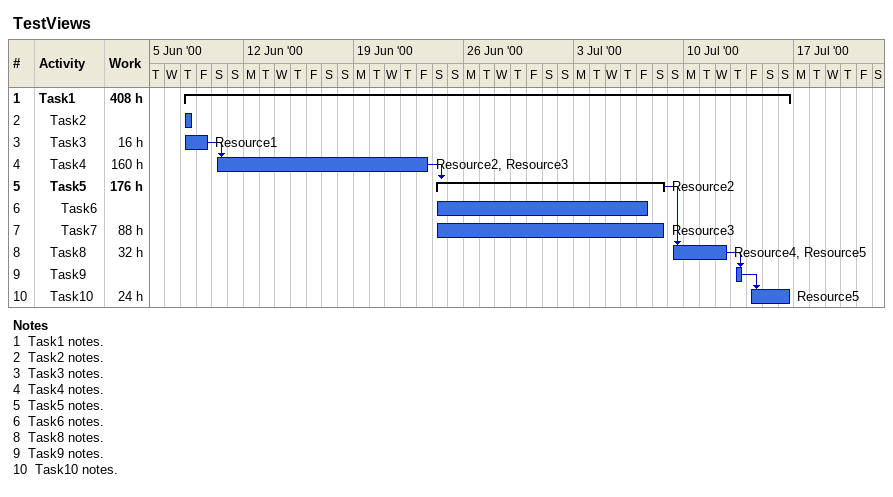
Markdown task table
TestViews

| ID | Level | Task | Start | Finish | Predecessors | Resources | Work (h) |
|---|---|---|---|---|---|---|---|
| 1 | 1 | **Task1** | 2000-06-08 | 2000-07-16 |  |  | 408 |
| 2 | 2 | Task2 | 2000-06-08 | 2000-06-08 |  |  |  |
| 3 | 2 | Task3 | 2000-06-08 | 2000-06-09 |  | Resource1 | 16 |
| 4 | 2 | Task4 | 2000-06-10 | 2000-06-23 | 3 | Resource2, Resource3 | 160 |
| 5 | 2 | **Task5** | 2000-06-24 | 2000-07-08 | 4 | Resource2 | 176 |
| 6 | 3 | Task6 | 2000-06-24 | 2000-07-07 |  |  |  |
| 7 | 3 | Task7 | 2000-06-24 | 2000-07-08 |  | Resource3 | 88 |
| 8 | 2 | Task8 | 2000-07-09 | 2000-07-12 | 5 | Resource4, Resource5 | 32 |
| 9 | 2 | Task9 | 2000-07-13 | 2000-07-13 | 8 |  |  |
| 10 | 2 | Task10 | 2000-07-14 | 2000-07-16 | 9 | Resource5 | 24 |

Notes
- 1: Task1 notes.
- 2: Task2 notes.
- 3: Task3 notes.
- 4: Task4 notes.
- 5: Task5 notes.
- 6: Task6 notes.
- 8: Task8 notes.
- 9: Task9 notes.
- 10: Task10 notes.
